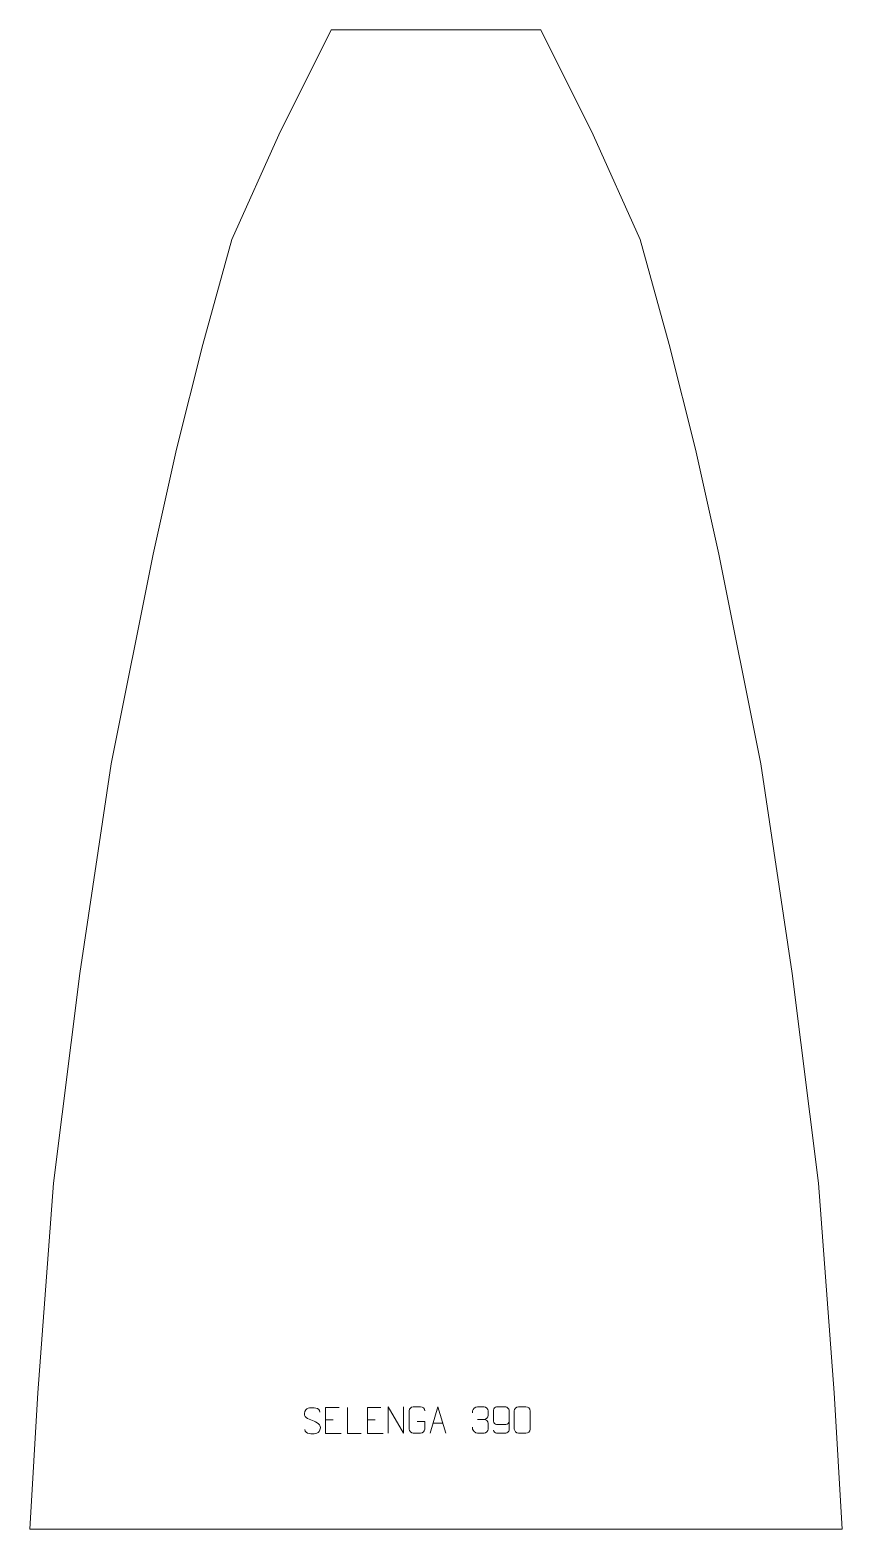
# Model space of a CAD drawing. Header units: millimetres. Extents: x -387 to 387, y -715 to 715.
import ezdxf

# ---------------------------------------------------------------- set-up
doc = ezdxf.new("R2010")
doc.units = ezdxf.units.MM
doc.header["$MEASUREMENT"] = 0
doc.layers.add('layer 1', color=7, linetype='Continuous')

msp = doc.modelspace()

# ---------------------------------------------------------------- linework, layer by layer
at = {"layer": 'layer 1', "color": 242, "lineweight": 9}
msp.add_open_spline([(-99.9986, 714.9987), (-99.9986, 714.9987), (100.0005, 714.9987), (100.0005, 714.9987), (100.0005, 714.9987), (100.0005, 714.9987), (150.0003, 614.9979), (150.0003, 614.9979), (150.0003, 614.9979), (150.0003, 614.9979), (194.9995, 514.9991), (194.9995, 514.9991), (194.9995, 514.9991), (194.9995, 514.9991), (222.5003, 414.9983), (222.5003, 414.9983), (222.5003, 414.9983), (222.5003, 414.9983), (247.4985, 315.0001), (247.4985, 315.0001), (247.4985, 315.0001), (247.4985, 315.0001), (269.9994, 214.9993), (269.9994, 214.9993), (269.9994, 214.9993), (269.9994, 214.9993), (309.9993, 15.0004), (309.9993, 15.0004), (309.9993, 15.0004), (309.9993, 15.0004), (339.9995, -184.9992), (339.9995, -184.9992), (339.9995, -184.9992), (339.9995, -184.9992), (364.9984, -384.9982), (364.9984, -384.9982), (364.9984, -384.9982), (364.9984, -384.9982), (379.9994, -584.9972), (379.9994, -584.9972), (379.9994, -584.9972), (379.9994, -584.9972), (387.4992, -714.9987), (387.4992, -714.9987), (387.4992, -714.9987), (387.4992, -714.9987), (-387.4992, -714.9987), (-387.4992, -714.9987), (-387.4992, -714.9987), (-387.4992, -714.9987), (-380, -584.9972), (-380, -584.9972), (-380, -584.9972), (-380, -584.9972), (-364.9983, -384.9982), (-364.9983, -384.9982), (-364.9983, -384.9982), (-364.9983, -384.9982), (-340, -184.9992), (-340, -184.9992), (-340, -184.9992), (-340, -184.9992), (-309.9993, 15.0004), (-309.9993, 15.0004), (-309.9993, 15.0004), (-309.9993, 15.0004), (-269.9994, 214.9993), (-269.9994, 214.9993), (-269.9994, 214.9993), (-269.9994, 214.9993), (-247.4985, 315.0001), (-247.4985, 315.0001), (-247.4985, 315.0001), (-247.4985, 315.0001), (-222.5002, 414.9983), (-222.5002, 414.9983), (-222.5002, 414.9983), (-222.5002, 414.9983), (-194.9994, 514.9991), (-194.9994, 514.9991), (-194.9994, 514.9991), (-194.9994, 514.9991), (-150.0002, 614.9979), (-150.0002, 614.9979), (-150.0002, 614.9979), (-150.0002, 614.9979), (-99.9986, 714.9987), (-99.9986, 714.9987)], degree=3, knots=[0, 0, 0, 0, 0.043478261, 0.043478261, 0.043478261, 0.043478261, 0.086956522, 0.086956522, 0.086956522, 0.086956522, 0.130434783, 0.130434783, 0.130434783, 0.130434783, 0.173913043, 0.173913043, 0.173913043, 0.173913043, 0.217391304, 0.217391304, 0.217391304, 0.217391304, 0.260869565, 0.260869565, 0.260869565, 0.260869565, 0.304347826, 0.304347826, 0.304347826, 0.304347826, 0.347826087, 0.347826087, 0.347826087, 0.347826087, 0.391304348, 0.391304348, 0.391304348, 0.391304348, 0.434782609, 0.434782609, 0.434782609, 0.434782609, 0.47826087, 0.47826087, 0.47826087, 0.47826087, 0.52173913, 0.52173913, 0.52173913, 0.52173913, 0.565217391, 0.565217391, 0.565217391, 0.565217391, 0.608695652, 0.608695652, 0.608695652, 0.608695652, 0.652173913, 0.652173913, 0.652173913, 0.652173913, 0.695652174, 0.695652174, 0.695652174, 0.695652174, 0.739130435, 0.739130435, 0.739130435, 0.739130435, 0.782608696, 0.782608696, 0.782608696, 0.782608696, 0.826086957, 0.826086957, 0.826086957, 0.826086957, 0.869565217, 0.869565217, 0.869565217, 0.869565217, 0.913043478, 0.913043478, 0.913043478, 0.913043478, 1, 1, 1, 1], dxfattribs=at)
at = {"layer": 'layer 1', "color": 250, "lineweight": 9}
for points, knots in [([(-117.931, -611.5492), (-122.1793, -610.0788), (-127.0874, -608.283), (-125.0823, -602.7627), (-125.0823, -602.7627), (-123.5788, -598.6228), (-118.3652, -599.0113), (-114.7616, -599.6124), (-114.7616, -599.6124), (-111.901, -600.0896), (-111.0363, -601.3028), (-110.7257, -603.3869)], [0, 0, 0, 0, 0.25, 0.25, 0.25, 0.25, 0.5, 0.5, 0.5, 0.5, 1, 1, 1, 1]), ([(-92.49, -599.0724), (-92.49, -599.0724), (-105.3639, -599.0724), (-105.3639, -599.0724), (-105.3639, -599.0724), (-105.3639, -599.0724), (-105.3639, -624.026), (-105.3639, -624.026), (-105.3639, -624.026), (-105.3639, -624.026), (-90.4981, -624.026), (-90.4981, -624.026)], [0, 0, 0, 0, 0.25, 0.25, 0.25, 0.25, 0.5, 0.5, 0.5, 0.5, 1, 1, 1, 1]), ([(-71.4564, -624.026), (-71.4564, -624.026), (-84.4055, -624.026), (-84.4055, -624.026), (-84.4055, -624.026), (-84.4055, -624.026), (-84.4055, -599.0724), (-84.4055, -599.0724)], [0, 0, 0, 0, 0.333333333, 0.333333333, 0.333333333, 0.333333333, 1, 1, 1, 1]), ([(-52.49, -599.0724), (-52.49, -599.0724), (-65.3639, -599.0724), (-65.3639, -599.0724), (-65.3639, -599.0724), (-65.3639, -599.0724), (-65.3639, -624.026), (-65.3639, -624.026), (-65.3639, -624.026), (-65.3639, -624.026), (-50.4981, -624.026), (-50.4981, -624.026)], [0, 0, 0, 0, 0.25, 0.25, 0.25, 0.25, 0.5, 0.5, 0.5, 0.5, 1, 1, 1, 1]), ([(-45.5232, -623.4288), (-45.5232, -623.4288), (-45.5232, -598.4753), (-45.5232, -598.4753), (-45.5232, -598.4753), (-45.5232, -598.4753), (-30.8684, -623.4288), (-30.8684, -623.4288), (-30.8684, -623.4288), (-30.8684, -623.4288), (-30.8684, -598.4753), (-30.8684, -598.4753)], [0, 0, 0, 0, 0.25, 0.25, 0.25, 0.25, 0.5, 0.5, 0.5, 0.5, 1, 1, 1, 1]), ([(-17.9409, -612.4431), (-17.9409, -612.4431), (-10.7728, -612.4431), (-10.7728, -612.4431), (-10.7728, -612.4431), (-10.7728, -612.4431), (-10.7728, -619.6112), (-10.7728, -619.6112), (-10.7728, -619.6112), (-10.9125, -621.9346), (-12.5897, -623.4142), (-14.7375, -623.425), (-14.7375, -623.425), (-17.0693, -623.4246), (-19.4013, -623.4246), (-21.7328, -623.425), (-21.7328, -623.425), (-23.6577, -623.5304), (-25.6299, -621.6459), (-25.6187, -619.6286), (-25.6187, -619.6286), (-25.6183, -613.8585), (-25.6183, -608.0888), (-25.6187, -602.3195), (-25.6187, -602.3195), (-25.6145, -600.1814), (-23.8677, -598.4622), (-21.7154, -598.4756), (-21.7154, -598.4756), (-19.3897, -598.4756), (-17.0636, -598.4756), (-14.7375, -598.4756), (-14.7375, -598.4756), (-12.7908, -598.4402), (-10.7994, -599.9317), (-10.7728, -602.3694)], [0, 0, 0, 0, 0.1, 0.1, 0.1, 0.1, 0.2, 0.2, 0.2, 0.2, 0.3, 0.3, 0.3, 0.3, 0.4, 0.4, 0.4, 0.4, 0.5, 0.5, 0.5, 0.5, 0.6, 0.6, 0.6, 0.6, 0.7, 0.7, 0.7, 0.7, 0.8, 0.8, 0.8, 0.8, 1, 1, 1, 1]), ([(-5.6663, -623.4288), (-5.6663, -623.4288), (1.7047, -598.4753), (1.7047, -598.4753), (1.7047, -598.4753), (1.7047, -598.4753), (9.2746, -623.4288), (9.2746, -623.4288)], [0, 0, 0, 0, 0.333333333, 0.333333333, 0.333333333, 0.333333333, 1, 1, 1, 1]), ([(34.934, -604.2277), (34.934, -604.2277), (34.934, -602.3705), (34.934, -602.3705), (34.934, -602.3705), (34.9197, -600.6286), (37.5842, -598.5105), (39.6433, -598.5332), (39.6433, -598.5332), (41.7074, -598.5332), (43.7714, -598.5332), (45.8351, -598.5332), (45.8351, -598.5332), (48.0296, -598.5244), (49.6279, -600.3712), (49.6723, -602.2833), (49.6723, -602.2833), (49.6719, -603.7184), (49.6719, -605.1535), (49.6723, -606.589), (49.6723, -606.589), (49.6237, -608.2425), (48.0211, -610.4725), (45.8228, -610.4625), (45.8228, -610.4625), (48.0265, -610.4737), (49.6345, -612.2769), (49.6885, -614.3364), (49.6885, -614.3364), (49.6881, -616.1211), (49.6881, -617.9058), (49.6885, -619.6909), (49.6885, -619.6909), (49.6986, -621.7523), (47.6437, -623.5154), (45.8228, -623.5073), (45.8228, -623.5073), (43.7575, -623.507), (41.6923, -623.507), (39.6267, -623.5073), (39.6267, -623.5073), (37.4581, -623.4958), (34.9271, -621.0956), (34.9085, -619.6338), (34.9085, -619.6338), (34.9085, -619.6338), (34.9085, -617.7252), (34.9085, -617.7252)], [0, 0, 0, 0, 0.076923077, 0.076923077, 0.076923077, 0.076923077, 0.153846154, 0.153846154, 0.153846154, 0.153846154, 0.230769231, 0.230769231, 0.230769231, 0.230769231, 0.307692308, 0.307692308, 0.307692308, 0.307692308, 0.384615385, 0.384615385, 0.384615385, 0.384615385, 0.461538462, 0.461538462, 0.461538462, 0.461538462, 0.538461538, 0.538461538, 0.538461538, 0.538461538, 0.615384615, 0.615384615, 0.615384615, 0.615384615, 0.692307692, 0.692307692, 0.692307692, 0.692307692, 0.769230769, 0.769230769, 0.769230769, 0.769230769, 0.846153846, 0.846153846, 0.846153846, 0.846153846, 1, 1, 1, 1]), ([(54.8686, -620.5609), (54.8927, -621.9004), (56.2489, -623.5537), (57.8208, -623.5193), (57.8208, -623.5193), (60.8056, -623.519), (63.7908, -623.519), (66.7762, -623.5193), (66.7762, -623.5193), (67.9953, -623.5343), (69.7235, -622.0967), (69.7285, -620.5609), (69.7285, -620.5609), (69.7282, -614.2005), (69.7282, -607.8397), (69.7285, -601.4789), (69.7285, -601.4789), (69.7238, -600.316), (67.9953, -598.5449), (66.7762, -598.5205), (66.7762, -598.5205), (63.7908, -598.5208), (60.8056, -598.5208), (57.8208, -598.5205), (57.8208, -598.5205), (56.5427, -598.5643), (54.873, -600.1788), (54.8686, -601.4789), (54.8686, -601.4789), (54.8686, -605.0623), (54.8686, -608.6453), (54.8686, -612.2281), (54.8686, -612.2281), (54.9071, -613.7063), (56.4898, -615.1392), (57.8208, -615.1371), (57.8208, -615.1371), (60.8056, -615.1374), (63.7908, -615.1374), (66.7762, -615.1371), (66.7762, -615.1371), (68.1057, -615.1421), (69.7487, -613.6349), (69.707, -612.2063)], [0, 0, 0, 0, 0.083333333, 0.083333333, 0.083333333, 0.083333333, 0.166666667, 0.166666667, 0.166666667, 0.166666667, 0.25, 0.25, 0.25, 0.25, 0.333333333, 0.333333333, 0.333333333, 0.333333333, 0.416666667, 0.416666667, 0.416666667, 0.416666667, 0.5, 0.5, 0.5, 0.5, 0.583333333, 0.583333333, 0.583333333, 0.583333333, 0.666666667, 0.666666667, 0.666666667, 0.666666667, 0.75, 0.75, 0.75, 0.75, 0.833333333, 0.833333333, 0.833333333, 0.833333333, 1, 1, 1, 1]), ([(78.7179, -598.5209), (81.084, -598.5209), (83.4505, -598.5209), (85.817, -598.5209), (85.817, -598.5209), (87.7975, -598.4853), (89.8235, -599.9796), (89.8506, -602.4217), (89.8506, -602.4217), (89.8502, -608.1791), (89.8502, -613.9369), (89.8506, -619.6951), (89.8506, -619.6951), (89.7085, -622.0227), (88.0021, -623.505), (85.817, -623.5158), (85.817, -623.5158), (83.4446, -623.5154), (81.0722, -623.5154), (78.7002, -623.5158), (78.7002, -623.5158), (76.7417, -623.6214), (74.7353, -621.7335), (74.7467, -619.7125), (74.7467, -619.7125), (74.7471, -613.9319), (74.7471, -608.1516), (74.7467, -602.3718), (74.7467, -602.3718), (74.751, -600.2298), (76.5281, -598.5073), (78.7179, -598.5209)], [0, 0, 0, 0, 0.111111111, 0.111111111, 0.111111111, 0.111111111, 0.222222222, 0.222222222, 0.222222222, 0.222222222, 0.333333333, 0.333333333, 0.333333333, 0.333333333, 0.444444444, 0.444444444, 0.444444444, 0.444444444, 0.555555556, 0.555555556, 0.555555556, 0.555555556, 0.666666667, 0.666666667, 0.666666667, 0.666666667, 0.777777778, 0.777777778, 0.777777778, 0.777777778, 1, 1, 1, 1]), ([(-117.931, -611.5493), (-113.9124, -613.196), (-108.8829, -615.0843), (-110.7169, -620.4446), (-110.7169, -620.4446), (-112.1767, -624.711), (-117.0875, -624.4543), (-120.8136, -623.8996), (-120.8136, -623.8996), (-123.5636, -623.4898), (-124.7845, -622.2763), (-125.1625, -620.1641)], [0, 0, 0, 0, 0.25, 0.25, 0.25, 0.25, 0.5, 0.5, 0.5, 0.5, 1, 1, 1, 1])]:
    msp.add_open_spline(points, degree=3, knots=knots, dxfattribs=at)
for points in [[(-105.3639, -610.9521), (-105.3639, -610.9521), (-98.1958, -610.9521), (-98.1958, -610.9521)], [(-65.3639, -610.9521), (-65.3639, -610.9521), (-58.1958, -610.9521), (-58.1958, -610.9521)], [(-2.9437, -614.1794), (-2.9437, -614.1794), (6.552, -614.1794), (6.552, -614.1794)], [(39.6437, -610.4729), (39.6437, -610.4729), (45.8401, -610.4729), (45.8401, -610.4729)]]:
    msp.add_open_spline(points, degree=3, dxfattribs=at)

doc.saveas('drawing.dxf')
